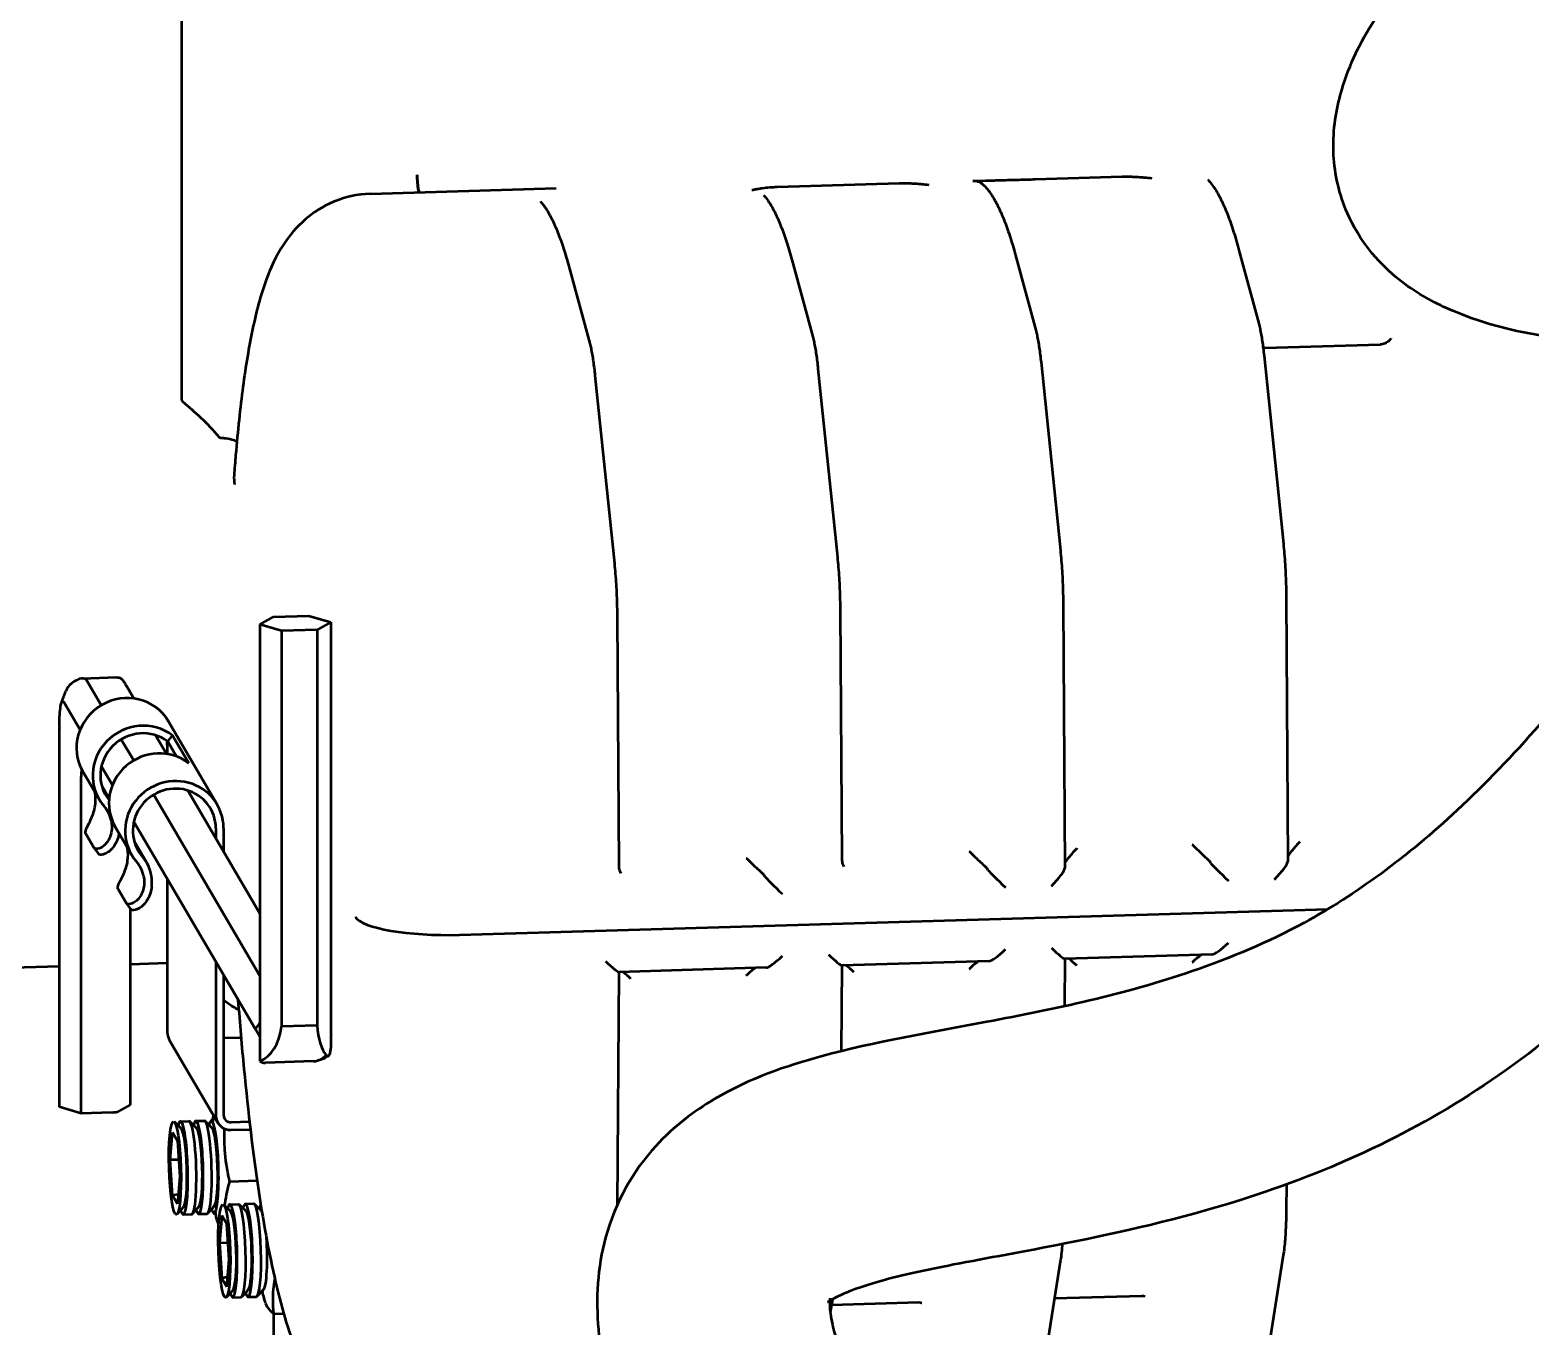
# Model space of a CAD drawing. Header units: inches. Extents: x 11 to 1621, y 11 to 1332.
# Drawn here: x 763.629 to 767.436, y 410.671 to 413.962 of the extents above; entities that cross this region are included whole.
import ezdxf

# ---------------------------------------------------------------- set-up
doc = ezdxf.new("R2010")
doc.units = ezdxf.units.IN
doc.header["$LTSCALE"] = 48
doc.header["$MEASUREMENT"] = 0
doc.layers.add('Visible (ANSI)', color=7, linetype='Continuous', lineweight=50)

msp = doc.modelspace()

# ---------------------------------------------------------------- linework, layer by layer
at = {"layer": 'Visible (ANSI)'}
for p, q in [((764.014888, 413.024996), (764.014888, 414.406442)), ((766.180578, 413.582856), (766.401348, 413.589395)), ((766.618228, 413.581768), (766.618227, 413.581769)), ((764.493091, 413.545894), (764.964745, 413.559862)), ((764.964864, 413.559871), (764.964746, 413.559868)), ((765.525422, 413.563454), (765.835365, 413.572633)), ((766.698356, 413.399769), (766.747853, 413.216189)), ((765.000409, 413.349484), (765.049906, 413.165904)), ((765.566391, 413.366245), (765.615888, 413.182665)), ((766.132374, 413.383007), (766.181871, 413.199427)), ((766.762933, 413.154619), (767.055682, 413.163289)), ((766.761145, 413.134767), (766.810314, 412.657147)), ((765.063198, 413.084482), (765.112367, 412.606861)), ((765.62918, 413.101244), (765.678349, 412.623623)), ((766.195163, 413.118006), (766.244332, 412.640385)), ((766.817391, 412.52033), (766.821793, 411.850796)), ((764.247241, 412.471656), (764.337384, 412.474326)), ((764.337384, 412.474326), (764.392734, 412.458099)), ((765.685427, 412.486807), (765.68957, 411.856442)), ((766.251409, 412.503568), (766.25581, 411.834034)), ((764.212447, 412.45276), (764.247241, 412.471656)), ((764.212447, 412.45276), (764.212447, 411.343485)), ((764.267796, 412.436534), (764.212447, 412.45276)), ((764.35794, 412.439203), (764.267796, 412.436534)), ((764.267796, 412.436534), (764.267796, 411.432046)), ((764.392734, 412.458099), (764.35794, 412.439203)), ((764.35794, 412.439203), (764.35794, 411.434715)), ((764.392734, 412.458099), (764.392734, 411.420301)), ((765.119444, 412.470045), (765.123588, 411.83968)), ((763.762139, 412.315724), (763.848943, 412.318294)), ((763.774408, 412.308903), (763.810343, 412.247501)), ((763.893052, 412.264391), (763.873859, 412.296622)), ((763.756274, 412.184819), (763.716489, 412.252797)), ((763.703642, 412.178846), (763.703642, 411.227493)), ((763.975342, 412.123893), (763.94748, 412.171501)), ((763.979171, 412.155353), (763.991353, 412.170698)), ((764.104337, 411.995632), (763.981005, 412.206366)), ((763.991353, 412.170698), (764.032464, 412.100454)), ((763.861059, 412.160844), (763.892565, 412.107012)), ((763.977664, 412.145852), (763.977664, 412.123553)), ((763.979171, 412.155353), (764.001376, 412.117411)), ((763.758992, 411.211266), (763.758992, 412.066717)), ((763.804653, 412.008851), (763.763542, 412.079096)), ((763.838495, 412.04433), (763.810545, 412.092088)), ((763.83021, 412.010795), (763.81161, 412.042577)), ((763.943281, 412.020355), (764.212447, 411.560438)), ((764.212447, 411.718759), (764.029701, 412.031012)), ((764.199539, 411.427423), (763.892766, 411.951598)), ((763.791317, 411.885985), (763.770762, 411.921107)), ((763.886874, 411.868362), (763.845763, 411.938607)), ((764.100995, 411.935118), (764.100995, 411.909193)), ((764.120512, 411.935696), (764.120512, 411.875845)), ((763.791659, 411.885473), (763.803133, 411.870297)), ((763.925121, 411.848624), (763.893831, 411.902088)), ((765.694542, 411.838181), (765.694536, 411.838191)), ((766.057816, 411.833778), (766.060305, 411.829524)), ((766.626288, 411.846286), (766.623798, 411.85054)), ((763.977664, 411.806536), (763.977664, 411.416993)), ((765.128559, 411.821419), (765.128554, 411.821429)), ((765.491834, 411.817016), (765.494323, 411.812762)), ((763.873538, 411.745496), (763.852983, 411.780618)), ((763.885354, 411.729808), (763.87388, 411.744984)), ((763.883929, 411.731693), (763.883929, 411.232832)), ((764.719568, 411.664461), (766.923208, 411.729722)), ((766.063229, 411.597975), (765.689407, 411.586904)), ((766.255807, 411.603678), (766.254998, 411.483235)), ((766.629211, 411.614737), (766.25539, 411.603666)), ((763.703642, 411.584239), (763.555027, 411.579837)), ((763.977664, 411.592354), (763.883929, 411.589578)), ((764.100995, 411.595802), (764.100995, 411.206259)), ((764.120512, 411.562455), (764.120512, 411.206837)), ((765.123843, 411.570155), (765.119868, 410.9791)), ((765.497246, 411.581213), (765.123425, 411.570142)), ((765.689825, 411.586916), (765.68836, 411.36909)), ((764.212447, 411.405834), (764.199545, 411.427413)), ((764.35794, 411.434715), (764.267796, 411.432046)), ((764.10605, 411.187529), (763.982718, 411.398263)), ((764.164964, 411.403359), (764.120512, 411.402043)), ((764.392734, 411.401386), (764.392734, 411.377204)), ((764.34917, 411.343416), (764.226873, 411.339794)), ((763.758992, 411.211266), (763.703642, 411.227493)), ((763.883929, 411.232832), (763.853484, 411.216298)), ((763.837867, 411.213602), (763.758992, 411.211266)), ((764.013466, 411.171659), (763.995721, 411.189382)), ((764.011202, 411.190899), (764.032717, 411.191536)), ((764.052499, 411.172815), (764.034754, 411.190538)), ((764.050235, 411.192055), (764.07175, 411.192692)), ((764.091533, 411.173971), (764.073787, 411.191694)), ((764.089268, 411.193211), (764.09669, 411.193431)), ((764.186444, 411.189609), (764.140029, 411.188234)), ((763.984812, 411.093455), (763.990996, 411.162846)), ((763.990996, 411.162846), (764.003364, 411.141713)), ((764.003364, 411.141713), (764.009548, 411.051188)), ((764.140029, 411.169054), (764.188694, 411.170495)), ((763.990996, 411.00293), (763.984812, 411.093455)), ((764.006684, 411.09311), (763.984812, 411.093455)), ((764.009548, 411.051188), (764.003364, 410.981797)), ((764.205848, 411.039821), (764.136532, 411.037768)), ((766.817824, 411.030723), (766.817391, 410.96635)), ((764.005477, 411.005502), (763.990996, 411.00293)), ((764.003364, 410.981797), (763.990996, 411.00293)), ((764.019316, 410.974122), (764.002651, 410.95538)), ((764.018195, 410.954782), (764.03971, 410.955419)), ((764.058349, 410.975278), (764.041684, 410.956536)), ((764.057228, 410.955938), (764.078743, 410.956575)), ((764.097383, 410.976434), (764.080717, 410.957692)), ((764.096261, 410.957094), (764.103683, 410.957314)), ((764.116278, 410.952198), (764.110092, 410.882785)), ((764.12865, 410.931058), (764.116278, 410.952198)), ((764.138715, 410.961764), (764.120918, 410.978789)), ((764.136532, 410.980224), (764.158001, 410.98086)), ((764.177748, 410.96292), (764.159952, 410.979945)), ((764.175566, 410.98138), (764.197034, 410.982016)), ((764.216781, 410.964076), (764.198985, 410.981101)), ((764.134836, 410.840506), (764.12865, 410.931058)), ((764.110092, 410.882785), (764.116278, 410.792233)), ((764.132005, 410.881943), (764.110092, 410.882785)), ((764.12865, 410.771093), (764.134836, 410.840506)), ((766.810034, 410.850877), (766.760864, 410.541284)), ((766.244051, 410.834115), (766.194882, 410.524522)), ((764.130862, 410.795923), (764.116278, 410.792233)), ((764.116278, 410.792233), (764.12865, 410.771093)), ((764.144611, 410.762664), (764.127854, 410.744616)), ((764.183645, 410.76382), (764.166887, 410.745772)), ((764.222678, 410.764976), (764.20592, 410.746928)), ((764.143525, 410.744107), (764.164993, 410.744743)), ((764.182558, 410.745263), (764.204027, 410.745899)), ((765.665616, 410.73894), (765.66045, 410.706414)), ((765.663397, 410.724971), (765.885201, 410.73154)), ((766.229379, 410.741733), (766.451183, 410.748301)), ((764.248119, 410.523816), (764.248119, 410.702646)), ((764.248738, 410.702191), (764.273352, 410.70292))]:
    msp.add_line(p, q, dxfattribs=at)
for centre, major_axis, ratio, start_param, end_param in [((766.021936, 413.539948), (0.033976, 0.019886), 0.96608319, 0.16480196, 1.05807782), ((763.616657, 412.035704), (0.152549, 0.278465), 0.19365828, 6.16758577, 6.69768141), ((763.856866, 412.286684), (0.016835, 0.010201), 0.94205703, 6.27622835, 6.28318531), ((763.872274, 412.142731), (0.108732, 0.063635), 0.96603419, 0, 3.14159265), ((763.913384, 412.072486), (-0.108732, -0.063635), 0.96603419, 3.52369071, 6.46098672), ((763.913384, 412.072486), (-0.091742, -0.053692), 0.96603419, 3.52369071, 6.42467489), ((763.954495, 412.002242), (0.108732, 0.063635), 0.96603419, 0.38209806, 3.14159265), ((763.872274, 412.142731), (-0.091742, -0.053692), 0.96603419, 2.62702489, 2.73411312), ((763.842016, 412.042378), (-0.031243, 0.115783), 0.66435792, 1.01936188, 1.18498797), ((763.995606, 411.931997), (0.108732, 0.063635), 0.96603419, 5.76861755, 9.60257937), ((763.709895, 412.005577), (0.074904, 0.043838), 0.96603419, 5.96301645, 6.00425397), ((763.995606, 411.931997), (-0.091742, -0.053692), 0.96603419, 2.62702489, 6.46098672), ((763.751006, 411.935332), (0.074904, 0.043838), 0.96603419, 5.96301645, 6.46098672), ((763.792117, 411.865087), (0.074904, 0.043838), 0.96603419, 5.96301645, 6.00425397), ((763.833227, 411.794843), (0.074904, 0.043838), 0.96603419, 5.96301645, 6.46098672), ((763.833227, 411.794843), (0.091894, 0.053781), 0.96603419, 5.65866476, 6.46098672), ((766.018467, 411.832615), (0.039688, -0.000002), 0.22494261, 0.1309103, 0.23532188), ((766.089688, 411.830339), (-0.029719, 0.000363), 0.25765879, 0.15382454, 0.21101422), ((766.099594, 411.791883), (-0.03961, 0.038202), 0.0253907, 0.2039759, 1.72518217), ((766.216694, 411.795351), (0.038639, 0.040063), 0.15208041, 4.68758156, 6.12879946), ((766.584449, 411.849376), (0.039688, -0.000002), 0.22494261, 0.1309103, 0.23532188), ((766.65567, 411.847101), (-0.029719, 0.000363), 0.25765878, 0.15382453, 0.21101421), ((766.665576, 411.808645), (-0.03961, 0.038202), 0.0253907, 0.2039759, 1.72518217), ((766.782676, 411.812113), (0.038639, 0.040063), 0.15208041, 4.68758156, 6.12879946), ((765.452485, 411.815853), (0.039688, -0.000002), 0.22494261, 0.1309103, 0.23532188), ((765.523706, 411.813577), (-0.029719, 0.000363), 0.25765878, 0.15382453, 0.21101422), ((765.533612, 411.775122), (-0.03961, 0.038202), 0.0253907, 0.2039759, 1.72518217), ((764.688697, 411.717209), (-0.236225, 0.000018), 0.22521848, 0.13107599, 1.70187231), ((766.665576, 411.655201), (-0.03881, -0.039708), 0.20097706, 0.20547346, 1.49789641), ((765.533612, 411.621677), (-0.03881, -0.039708), 0.20097706, 0.20547346, 1.49789641), ((765.650711, 411.625145), (0.03901, -0.038127), 0.07573199, 4.91786244, 6.21028539), ((766.099594, 411.638439), (-0.03881, -0.039708), 0.20097706, 0.20547346, 1.49789641), ((766.216694, 411.641907), (0.03901, -0.038127), 0.07573199, 4.91786244, 6.21028539), ((765.084729, 411.608384), (0.03901, -0.038127), 0.07573199, 4.91786244, 6.21028539), ((764.016697, 411.418149), (-0.033979, -0.019886), 0.96603419, 5.76861755, 6.28318531), ((764.210807, 411.446938), (0.010896, 0.01989), 0.19365828, 3.02599311, 4.51496452), ((764.166147, 411.484528), (-0.038744, 0.143582), 0.66435792, 3.22220884, 4.166965), ((764.421839, 411.492101), (-0.018857, -0.146763), 0.42186405, 5.16763872, 5.90597762), ((764.401432, 411.434615), (0.004573, 0.029109), 0.25419693, 2.12434446, 2.54147132), ((764.401432, 411.39652), (-0.001838, 0.025829), 0.32917229, 0.94076454, 1.35789141), ((764.241552, 411.486761), (0.018857, 0.146763), 0.42186405, 2.97080222, 3.20844345), ((763.835298, 411.217993), (-0.019685, 0), 0.22495105, 1.70169602, 2.74889357), ((764.014698, 411.07284), (-0.003496, 0.118058), 0.12718081, 2.70977526, 6.7150027), ((764.036213, 411.073477), (-0.003496, 0.118058), 0.12718081, 3.14159265, 6.28318531), ((764.053731, 411.073996), (-0.003496, 0.118058), 0.12718081, 2.70977526, 6.7150027), ((764.075247, 411.074633), (-0.003496, 0.118058), 0.12718081, 3.14159265, 6.28318531), ((764.092765, 411.075152), (-0.003496, 0.118058), 0.12718081, 2.70977526, 6.7150027), ((764.140029, 411.207415), (-0.033979, -0.019886), 0.96603419, 5.76861755, 7.33941387), ((764.140029, 411.207415), (-0.016989, -0.009943), 0.96603419, 5.76861755, 7.33941387), ((764.014698, 411.07284), (0.002952, -0.099662), 0.12718081, 0.13396103, 3.00763162), ((764.053731, 411.073996), (0.002952, -0.099662), 0.12718081, 0.13396103, 3.00763162), ((764.092765, 411.075152), (0.002952, -0.099662), 0.12718081, 0.13396103, 3.00763162), ((764.140029, 410.862166), (0.003496, -0.118058), 0.12718081, 5.85717997, 9.8507833), ((764.179062, 410.863322), (0.003496, -0.118058), 0.12718081, 5.85717997, 9.8507833), ((764.140029, 410.862166), (0.002973, -0.100376), 0.12718081, 0.12838511, 3.01320755), ((764.161497, 410.862801), (0.003496, -0.118058), 0.12718081, 0, 3.14159265), ((764.179062, 410.863322), (0.002973, -0.100376), 0.12718081, 0.12838511, 3.01320755), ((764.20053, 410.863957), (0.003496, -0.118058), 0.12718081, 0, 3.14159265), ((764.218095, 410.864478), (-0.002973, 0.100376), 0.12718081, 6.08954392, 6.1548002), ((764.218095, 410.864478), (0.002973, -0.100376), 0.12718081, 0.12838511, 1.88073184)]:
    msp.add_ellipse(centre, major_axis=major_axis, ratio=ratio, start_param=start_param, end_param=end_param, dxfattribs=at)
for centre in [(763.99718, 411.072321), (764.122464, 410.861646)]:
    msp.add_ellipse(centre, major_axis=(-0.003496, 0.118058), ratio=0.12718081, dxfattribs=at)
for points, knots in [([(769.68883, 420.211528), (769.68883, 419.756095), (769.704396, 419.309033), (769.674775, 418.613399), (769.651518, 418.349364), (769.591778, 417.887552), (769.56115, 417.693004), (769.477406, 417.232109), (769.420226, 416.960271), (769.292388, 416.413399), (769.223225, 416.142137), (769.016079, 415.401023), (768.86369, 414.924547), (768.563108, 414.127009), (768.423987, 413.797594), (768.203145, 413.34228), (768.129041, 413.199375), (767.941975, 412.864457), (767.826656, 412.679729), (767.62712, 412.399494), (767.544737, 412.294337), (767.392049, 412.11945), (767.322074, 412.04674), (767.122509, 411.860835), (766.994102, 411.766383), (766.771091, 411.645509), (766.675998, 411.60538), (766.406828, 411.512884), (766.229084, 411.475705), (765.913127, 411.416099), (765.773811, 411.392925), (765.546967, 411.33128), (765.455749, 411.300344), (765.314259, 411.216592), (765.263034, 411.178), (765.159897, 411.065253), (765.113644, 410.983375), (765.069293, 410.819408), (765.064969, 410.740289), (765.079274, 410.578997), (765.099519, 410.495494), (765.156866, 410.326777), (765.193216, 410.241838), (765.2915, 410.03581), (765.358003, 409.911888), (765.560616, 409.553203), (765.711939, 409.304353), (766.043765, 408.749106), (766.225173, 408.439774), (766.469441, 407.966291), (766.550264, 407.795008), (766.703187, 407.415519), (766.761202, 407.214924), (766.78889, 406.979072), (766.789364, 406.912999), (766.774121, 406.779742), (766.752748, 406.719929), (766.695724, 406.625069), (766.667166, 406.589107), (766.594288, 406.518156), (766.549728, 406.483309), (766.427064, 406.406312), (766.342838, 406.365476), (766.096322, 406.273706), (765.916656, 406.229324), (765.539336, 406.169947), (765.346641, 406.151831), (764.850291, 406.129325), (764.535112, 406.134432), (763.77367, 406.180645), (763.321272, 406.234082), (762.67581, 406.337416), (762.465477, 406.375888), (762.094994, 406.451508), (761.932003, 406.488027), (761.531561, 406.585775), (761.311264, 406.648286), (761.021978, 406.744374), (760.927814, 406.779845), (760.808967, 406.831364), (760.771171, 406.849644), (760.74008, 406.866281)], [0, 0, 0, 0, 3.94523031, 3.94523031, 6.39222813, 6.39222813, 8.12306923, 8.12306923, 10.3666949, 10.3666949, 12.42876718, 12.42876718, 15.92862417, 15.92862417, 18.52441728, 18.52441728, 19.77520407, 19.77520407, 21.59567997, 21.59567997, 22.83491115, 22.83491115, 23.86360118, 23.86360118, 25.75516635, 25.75516635, 27.07766519, 27.07766519, 29.42793517, 29.42793517, 31.40055032, 31.40055032, 32.75673095, 32.75673095, 33.53468645, 33.53468645, 34.51942761, 34.51942761, 35.38867693, 35.38867693, 36.32849874, 36.32849874, 37.24441413, 37.24441413, 38.44187964, 38.44187964, 40.52447674, 40.52447674, 42.91698857, 42.91698857, 44.32097132, 44.32097132, 46.2183441, 46.2183441, 47.10414156, 47.10414156, 48.35278649, 48.35278649, 49.1693925, 49.1693925, 49.9953761, 49.9953761, 51.08179577, 51.08179577, 52.75185392, 52.75185392, 54.21670898, 54.21670898, 56.32538313, 56.32538313, 59.19911278, 59.19911278, 60.6461784, 60.6461784, 61.88128585, 61.88128585, 63.89076025, 63.89076025, 65.14221253, 65.14221253, 65.89721778, 65.89721778, 65.89721778, 65.89721778]), ([(770.279872, 419.997708), (770.283127, 419.623193), (770.291947, 419.23898), (770.263666, 418.574794), (770.239382, 418.297527), (770.175557, 417.799508), (770.140856, 417.580521), (770.046994, 417.070435), (769.983869, 416.774696), (769.84085, 416.173463), (769.762136, 415.87157), (769.518458, 415.024603), (769.33395, 414.472036), (769.004577, 413.65771), (768.879521, 413.377457), (768.594529, 412.810162), (768.43224, 412.526956), (768.151605, 412.114127), (768.041077, 411.967911), (767.830537, 411.723129), (767.732243, 411.620722), (767.536341, 411.44208), (767.439387, 411.364342), (767.24029, 411.22831), (767.137713, 411.170017), (766.923998, 411.068496), (766.812345, 411.02637), (766.545531, 410.941843), (766.393736, 410.908013), (766.15268, 410.860294), (766.057228, 410.843514), (765.90217, 410.813255), (765.839334, 410.799564), (765.724455, 410.767793), (765.680782, 410.748467), (765.655519, 410.732673), (765.653008, 410.731322), (765.652898, 410.731812)], [0.63357144, 0.63357144, 0.63357144, 0.63357144, 3.94523031, 3.94523031, 6.35584174, 6.35584174, 8.20866383, 8.20866383, 10.55946679, 10.55946679, 12.77354015, 12.77354015, 16.69943918, 16.69943918, 18.84950214, 18.84950214, 21.27881714, 21.27881714, 22.75214041, 22.75214041, 23.95834898, 23.95834898, 25.06076189, 25.06076189, 26.13555491, 26.13555491, 27.32018426, 27.32018426, 29.04677162, 29.04677162, 30.33884648, 30.33884648, 31.43969749, 31.43969749, 32.83427378, 32.83427378, 33.44506584, 33.44506584, 33.44506584, 33.44506584]), ([(768.087986, 413.126599), (767.918964, 413.139227), (767.746906, 413.148787), (767.460966, 413.183759), (767.343597, 413.200304), (767.177199, 413.277615), (767.136071, 413.301), (767.049144, 413.373509), (767.002821, 413.427504), (766.951587, 413.544375), (766.940491, 413.596196), (766.934807, 413.700518), (766.942672, 413.751268), (766.973443, 413.865769), (767.001885, 413.922156), (767.10398, 414.091705), (767.194856, 414.194776), (767.470341, 414.480602), (767.680064, 414.670412), (768.197617, 415.139741), (768.516001, 415.428382), (768.962676, 415.890117), (769.110886, 416.05517), (769.241242, 416.219429)], [50.19581675, 50.19581675, 50.19581675, 50.19581675, 51.98671673, 51.98671673, 53.44364576, 53.44364576, 53.89705684, 53.89705684, 54.39965956, 54.39965956, 54.75584535, 54.75584535, 55.18060811, 55.18060811, 55.84903374, 55.84903374, 57.32218205, 57.32218205, 59.57051944, 59.57051944, 62.39293046, 62.39293046, 63.91617494, 63.91617494, 63.91617494, 63.91617494]), ([(764.612078, 413.594366), (764.61207, 413.591571), (764.61211, 413.588847), (764.612326, 413.581532), (764.612572, 413.577028), (764.613295, 413.568047), (764.613786, 413.563769), (764.614931, 413.556378), (764.615582, 413.553367), (764.616455, 413.550586), (764.616652, 413.550036), (764.61685, 413.549559)], [-0.190143771, -0.190143771, -0.190143771, -0.190143771, -0.169215472, -0.169215472, -0.134238743, -0.134238743, -0.095199823, -0.095199823, -0.054878264, -0.054878264, -0.043249401, -0.043249401, -0.043249401, -0.043249401]), ([(764.617017, 413.549564), (764.616741, 413.550175), (764.616467, 413.550928), (764.615536, 413.553999), (764.614902, 413.556989), (764.613772, 413.564349), (764.613283, 413.568651), (764.612636, 413.576748), (764.612428, 413.580256), (764.612148, 413.587356), (764.612075, 413.59088), (764.612078, 413.594366)], [0.037906732, 0.037906732, 0.037906732, 0.037906732, 0.054051623, 0.054051623, 0.093505934, 0.093505934, 0.132614572, 0.132614572, 0.160099939, 0.160099939, 0.187049708, 0.187049708, 0.187049708, 0.187049708]), ([(766.021862, 413.578307), (766.03304, 413.578659), (766.043756, 413.578989), (766.05856, 413.579432), (766.062283, 413.579542), (766.071, 413.579798), (766.07595, 413.579941), (766.087723, 413.580278), (766.094416, 413.580466), (766.114541, 413.581024), (766.127815, 413.581383), (766.152472, 413.582055), (766.167126, 413.582458), (766.180578, 413.582857)], [0.000002436, 0.000002436, 0.000002436, 0.000002436, 0.085916177, 0.085916177, 0.114451851, 0.114451851, 0.152509901, 0.152509901, 0.204366181, 0.204366181, 0.305891927, 0.305891927, 0.412150344, 0.412150344, 0.412150344, 0.412150344]), ([(766.401348, 413.589395), (766.407642, 413.58958), (766.414154, 413.589622), (766.420884, 413.589513), (766.424249, 413.589459), (766.427669, 413.589367), (766.431143, 413.589234), (766.43288, 413.589167), (766.43463, 413.589091), (766.436395, 413.589004), (766.437277, 413.58896), (766.438162, 413.588914), (766.439051, 413.588865), (766.439496, 413.588841), (766.439941, 413.588816), (766.440387, 413.58879), (766.44061, 413.588777), (766.440834, 413.588764), (766.441057, 413.588751), (766.441281, 413.588737), (766.441561, 413.58872), (766.441728, 413.58871), (766.4444, 413.588548), (766.447217, 413.588354), (766.450179, 413.588124), (766.45166, 413.58801), (766.453177, 413.587886), (766.45473, 413.587753), (766.455507, 413.587687), (766.456293, 413.587618), (766.457088, 413.587547), (766.457485, 413.587512), (766.457885, 413.587476), (766.458287, 413.587439), (766.458588, 413.587411), (766.458891, 413.587383), (766.459195, 413.587355), (766.459932, 413.587287), (766.46008, 413.587273), (766.460491, 413.587233), (766.463753, 413.586923), (766.469033, 413.586397), (766.476332, 413.585607)], [0, 0, 0, 0, 0.25, 0.25, 0.25, 0.375, 0.375, 0.375, 0.4375, 0.4375, 0.4375, 0.46875, 0.46875, 0.46875, 0.484375, 0.484375, 0.484375, 0.4921875, 0.4921875, 0.4921875, 0.5, 0.5, 0.5, 0.625, 0.625, 0.625, 0.6875, 0.6875, 0.6875, 0.71875, 0.71875, 0.71875, 0.734375, 0.734375, 0.734375, 0.74609375, 0.74609375, 0.74609375, 0.774483517, 0.774483517, 0.774483517, 0.999999998, 0.999999998, 0.999999998, 0.999999998]), ([(766.618228, 413.581768), (766.625325, 413.574519), (766.631509, 413.566388), (766.643161, 413.548313), (766.648611, 413.538349), (766.659179, 413.516372), (766.664289, 413.504359), (766.674313, 413.478182), (766.679224, 413.464019), (766.688899, 413.433518), (766.693661, 413.417181), (766.698356, 413.399769)], [1.478978802, 1.478978802, 1.478978802, 1.478978802, 1.549702185, 1.549702185, 1.620425567, 1.620425567, 1.69114895, 1.69114895, 1.761872332, 1.761872332, 1.832595715, 1.832595715, 1.832595715, 1.832595715]), ([(768.553833, 407.004076), (768.554145, 407.004089), (768.551698, 407.002894), (768.525039, 406.996327), (768.466673, 406.989292), (768.308758, 406.996119), (768.202406, 407.011692), (767.924858, 407.086539), (767.748858, 407.164512), (767.502455, 407.35034), (767.416514, 407.443926), (767.324106, 407.611668), (767.298955, 407.674656), (767.260829, 407.831522), (767.251741, 407.9295), (767.266648, 408.123208), (767.281487, 408.209646), (767.336914, 408.419278), (767.380547, 408.544378), (767.5323, 408.911129), (767.664075, 409.169996), (768.009464, 409.788262), (768.235524, 410.155319), (768.607555, 410.761973), (768.755479, 411.003947), (769.056396, 411.522497), (769.203934, 411.795028), (769.384357, 412.206391), (769.439715, 412.355481), (769.497456, 412.581459), (769.512471, 412.660652), (769.531362, 412.858825), (769.526618, 412.979661), (769.466665, 413.179473), (769.426688, 413.259479), (769.327313, 413.38824), (769.271906, 413.438869), (769.13855, 413.534332), (769.058806, 413.573747), (768.977503, 413.605016)], [19.82949525, 19.82949525, 19.82949525, 19.82949525, 20.24047091, 20.24047091, 21.92502638, 21.92502638, 23.89393909, 23.89393909, 26.88152526, 26.88152526, 29.10323552, 29.10323552, 30.28325754, 30.28325754, 31.72937544, 31.72937544, 32.72417782, 32.72417782, 33.872428, 33.872428, 35.87572098, 35.87572098, 38.4602647, 38.4602647, 40.19646691, 40.19646691, 42.29887313, 42.29887313, 43.57018983, 43.57018983, 44.26731924, 44.26731924, 45.30825339, 45.30825339, 46.00206059, 46.00206059, 46.63390438, 46.63390438, 47.45232978, 47.45232978, 47.45232978, 47.45232978]), ([(764.493091, 413.545894), (764.460227, 413.544921), (764.427939, 413.537235), (764.370853, 413.513422), (764.34716, 413.4971), (764.304093, 413.460015), (764.288021, 413.439491), (764.25215, 413.386409), (764.239669, 413.356813), (764.214099, 413.287156), (764.203651, 413.246829), (764.184841, 413.157499), (764.176824, 413.108784), (764.162623, 413.002033), (764.156484, 412.944062), (764.149833, 412.865175), (764.148491, 412.848185), (764.147214, 412.830906)], [4.941172292, 4.941172292, 4.941172292, 4.941172292, 4.989819234, 4.989819234, 5.043926672, 5.043926672, 5.116061761, 5.116061761, 5.24825344, 5.24825344, 5.425583908, 5.425583908, 5.602914376, 5.602914376, 5.780244844, 5.780244844, 5.827824632, 5.827824632, 5.827824632, 5.827824632]), ([(765.461467, 413.555552), (765.463626, 413.555999), (765.465771, 413.556439), (765.468981, 413.557093), (765.470601, 413.557416), (765.472521, 413.557787), (765.473349, 413.557945), (765.473903, 413.558049), (765.474141, 413.558094), (765.476997, 413.558629), (765.479456, 413.559058), (765.483022, 413.55964), (765.484774, 413.559915), (765.486765, 413.56021), (765.487748, 413.56035), (765.488166, 413.560409), (765.488444, 413.560448), (765.488536, 413.560461), (765.500613, 413.562134), (765.512847, 413.563081), (765.525422, 413.563454)], [0, 0, 0, 0, 0.125, 0.125, 0.1875, 0.21875, 0.234375, 0.234375, 0.25, 0.25, 0.375, 0.375, 0.4375, 0.46875, 0.484375, 0.4921875, 0.4921875, 0.5, 0.5, 1, 1, 1, 1]), ([(765.491303, 413.542773), (765.497654, 413.535462), (765.503336, 413.527367), (765.514148, 413.50948), (765.519264, 413.499678), (765.52922, 413.478203), (765.534054, 413.466529), (765.543551, 413.441232), (765.548211, 413.427609), (765.557399, 413.398396), (765.561926, 413.382807), (765.566391, 413.366245)], [1.496250403, 1.496250403, 1.496250403, 1.496250403, 1.563519466, 1.563519466, 1.630788528, 1.630788528, 1.69805759, 1.69805759, 1.765326652, 1.765326652, 1.832595715, 1.832595715, 1.832595715, 1.832595715]), ([(765.835365, 413.572633), (765.84166, 413.572818), (765.848172, 413.572861), (765.854902, 413.572752), (765.858267, 413.572697), (765.861686, 413.572605), (765.86516, 413.572472), (765.866897, 413.572406), (765.868648, 413.572329), (765.870412, 413.572242), (765.871294, 413.572198), (765.87218, 413.572152), (765.873069, 413.572103), (765.873513, 413.572079), (765.873959, 413.572054), (765.874405, 413.572028), (765.874628, 413.572015), (765.874851, 413.572002), (765.875075, 413.571989), (765.875298, 413.571976), (765.875579, 413.571959), (765.875746, 413.571949), (765.878418, 413.571787), (765.881234, 413.571592), (765.884196, 413.571363), (765.885677, 413.571248), (765.887194, 413.571124), (765.888748, 413.570992), (765.889525, 413.570925), (765.890311, 413.570856), (765.891105, 413.570785), (765.891503, 413.57075), (765.891903, 413.570714), (765.892305, 413.570677), (765.892606, 413.57065), (765.892909, 413.570622), (765.893213, 413.570593), (765.893949, 413.570525), (765.894098, 413.570511), (765.894508, 413.570472), (765.89777, 413.570161), (765.903051, 413.569635), (765.91035, 413.568845)], [0, 0, 0, 0, 0.25, 0.25, 0.25, 0.375, 0.375, 0.375, 0.4375, 0.4375, 0.4375, 0.46875, 0.46875, 0.46875, 0.484375, 0.484375, 0.484375, 0.4921875, 0.4921875, 0.4921875, 0.5, 0.5, 0.5, 0.625, 0.625, 0.625, 0.6875, 0.6875, 0.6875, 0.71875, 0.71875, 0.71875, 0.734375, 0.734375, 0.734375, 0.74609375, 0.74609375, 0.74609375, 0.774483517, 0.774483517, 0.774483517, 0.999999998, 0.999999998, 0.999999998, 0.999999998]), ([(766.050369, 413.566879), (766.057765, 413.559668), (766.064143, 413.551529), (766.076114, 413.5334), (766.081687, 413.523384), (766.092479, 413.501241), (766.097688, 413.489113), (766.107901, 413.462632), (766.112902, 413.44828), (766.122751, 413.417325), (766.127597, 413.400722), (766.132374, 413.383007)], [1.472819171, 1.472819171, 1.472819171, 1.472819171, 1.544774479, 1.544774479, 1.616729788, 1.616729788, 1.688685097, 1.688685097, 1.760640406, 1.760640406, 1.832595715, 1.832595715, 1.832595715, 1.832595715]), ([(764.924623, 413.526807), (764.931072, 413.519502), (764.936822, 413.511401), (764.94775, 413.493483), (764.952912, 413.483657), (764.962954, 413.462107), (764.967827, 413.450384), (764.977398, 413.424959), (764.982094, 413.411259), (764.991351, 413.381862), (764.995911, 413.366166), (765.000409, 413.349484)], [1.493797186, 1.493797186, 1.493797186, 1.493797186, 1.561556892, 1.561556892, 1.629316598, 1.629316598, 1.697076303, 1.697076303, 1.764836009, 1.764836009, 1.832595715, 1.832595715, 1.832595715, 1.832595715]), ([(766.181871, 413.199427), (766.183002, 413.195232), (766.184058, 413.190815), (766.186077, 413.181461), (766.187037, 413.176527), (766.188878, 413.166135), (766.189758, 413.160679), (766.19144, 413.149273), (766.192242, 413.143324), (766.193764, 413.130982), (766.194485, 413.124589), (766.195163, 413.118006)], [1.832595715, 1.832595715, 1.832595715, 1.832595715, 1.944296787, 1.944296787, 2.055997859, 2.055997859, 2.167698931, 2.167698931, 2.279400003, 2.279400003, 2.391101075, 2.391101075, 2.391101075, 2.391101075]), ([(766.747853, 413.216189), (766.748984, 413.211994), (766.75004, 413.207577), (766.752059, 413.198223), (766.75302, 413.193289), (766.754861, 413.182897), (766.755741, 413.177441), (766.757422, 413.166035), (766.758224, 413.160086), (766.759746, 413.147743), (766.760467, 413.141351), (766.761145, 413.134767)], [1.832595715, 1.832595715, 1.832595715, 1.832595715, 1.944296787, 1.944296787, 2.055997859, 2.055997859, 2.167698931, 2.167698931, 2.279400003, 2.279400003, 2.391101075, 2.391101075, 2.391101075, 2.391101075]), ([(765.049906, 413.165904), (765.051037, 413.161709), (765.052094, 413.157291), (765.054112, 413.147938), (765.055073, 413.143003), (765.056914, 413.132612), (765.057794, 413.127155), (765.059475, 413.115749), (765.060277, 413.1098), (765.0618, 413.097458), (765.06252, 413.091065), (765.063198, 413.084482)], [1.832595715, 1.832595715, 1.832595715, 1.832595715, 1.944296787, 1.944296787, 2.055997859, 2.055997859, 2.167698931, 2.167698931, 2.279400003, 2.279400003, 2.391101075, 2.391101075, 2.391101075, 2.391101075]), ([(765.615888, 413.182665), (765.617019, 413.178471), (765.618076, 413.174053), (765.620094, 413.1647), (765.621055, 413.159765), (765.622896, 413.149373), (765.623776, 413.143917), (765.625458, 413.132511), (765.626259, 413.126562), (765.627782, 413.11422), (765.628503, 413.107827), (765.62918, 413.101244)], [1.832595715, 1.832595715, 1.832595715, 1.832595715, 1.944296787, 1.944296787, 2.055997859, 2.055997859, 2.167698931, 2.167698931, 2.279400003, 2.279400003, 2.391101075, 2.391101075, 2.391101075, 2.391101075]), ([(767.08305, 413.17858), (767.08305, 413.17858), (767.082942, 413.178333), (767.082048, 413.176823), (767.080912, 413.174849), (767.075614, 413.170059), (767.072482, 413.167732), (767.064506, 413.164458), (767.060137, 413.163421), (767.055682, 413.163289)], [1.091593948, 1.091593948, 1.091593948, 1.091593948, 1.143593924, 1.143593924, 1.234113878, 1.234113878, 1.294182531, 1.294182531, 1.342013008, 1.342013008, 1.342013008, 1.342013008]), ([(764.016572, 413.018868), (764.016502, 413.018931), (764.016434, 413.018998), (764.016305, 413.019138), (764.016244, 413.019211), (764.016117, 413.019374), (764.016052, 413.019465), (764.015905, 413.019694), (764.015825, 413.019835), (764.015582, 413.020322), (764.015438, 413.020704), (764.015201, 413.021555), (764.015108, 413.022023), (764.014979, 413.02297), (764.014937, 413.023438), (764.014897, 413.024276), (764.014888, 413.024629), (764.014888, 413.024996)], [-0.1207114751, -0.1207114751, -0.1207114751, -0.1207114751, -0.1165952926, -0.1165952926, -0.1126432268, -0.1126432268, -0.1081591512, -0.1081591512, -0.102033803, -0.102033803, -0.0883540187, -0.0883540187, -0.0747870554, -0.0747870554, -0.0631620128, -0.0631620128, -0.0551992406, -0.0551992406, -0.0551992406, -0.0551992406]), ([(764.016572, 413.018868), (764.031917, 413.005094), (764.047361, 412.991905), (764.078504, 412.962613), (764.093686, 412.946992), (764.10932, 412.92793)], [0.000001, 0.000001, 0.000001, 0.000001, 0.90107091, 0.90107091, 1.80608596, 1.80608596, 1.80608596, 1.80608596]), ([(766.761807, 408.677014), (766.802588, 408.796149), (766.851181, 408.917151), (766.981631, 409.211376), (767.069225, 409.386369), (767.324439, 409.862147), (767.506054, 410.167666), (767.990633, 410.964265), (768.298209, 411.451882), (768.609443, 412.0283), (768.6817, 412.172816), (768.79407, 412.429023), (768.835546, 412.542196), (768.873115, 412.680806), (768.881644, 412.720251), (768.890757, 412.777925), (768.89308, 412.798746), (768.896131, 412.845283), (768.895461, 412.868271), (768.892036, 412.898948), (768.889914, 412.909073), (768.885328, 412.925213), (768.882926, 412.930611), (768.876312, 412.942857), (768.87015, 412.951718), (768.822086, 412.986053), (768.779137, 413.008226), (768.716169, 413.029622), (768.711123, 413.031281), (768.705977, 413.03292)], [33.26209794, 33.26209794, 33.26209794, 33.26209794, 34.17357292, 34.17357292, 35.44138542, 35.44138542, 37.57079069, 37.57079069, 41.04319512, 41.04319512, 42.29892058, 42.29892058, 43.48747136, 43.48747136, 44.02369307, 44.02369307, 44.37266553, 44.37266553, 44.89409116, 44.89409116, 45.2773853, 45.2773853, 45.70456338, 45.70456338, 46.63640091, 46.63640091, 47.63174968, 47.63174968, 47.71656181, 47.71656181, 47.71656181, 47.71656181]), ([(764.120921, 412.925147), (764.118084, 412.925048), (764.11567, 412.925097), (764.111806, 412.925927), (764.110342, 412.926685), (764.10932, 412.92793)], [-0.121409392, -0.121409392, -0.121409392, -0.121409392, -0.059769857, -0.059769857, -0.000001, -0.000001, -0.000001, -0.000001]), ([(764.120921, 412.925147), (764.127773, 412.925385), (764.134857, 412.924348), (764.146007, 412.921106), (764.150202, 412.919528), (764.154395, 412.917594)], [0.000001, 0.000001, 0.000001, 0.000001, 0.148309241, 0.148309241, 0.236129553, 0.236129553, 0.236129553, 0.236129553]), ([(764.147215, 412.830912), (764.146678, 412.823638), (764.147146, 412.816036), (764.148674, 412.808293), (764.148691, 412.808207), (764.148708, 412.808121)], [0.2519264904, 0.2519264904, 0.2519264904, 0.2519264904, 0.337100928, 0.337100928, 0.3380561419, 0.3380561419, 0.3380561419, 0.3380561419]), ([(766.244332, 412.640385), (766.245182, 412.632123), (766.245965, 412.623561), (766.247385, 412.605981), (766.248022, 412.596962), (766.24914, 412.578629), (766.249621, 412.569313), (766.250419, 412.550554), (766.250736, 412.54111), (766.2512, 412.522264), (766.251348, 412.512863), (766.251409, 412.503568)], [2.391101075, 2.391101075, 2.391101075, 2.391101075, 2.53128138, 2.53128138, 2.671461684, 2.671461684, 2.811641989, 2.811641989, 2.951822294, 2.951822294, 3.092002598, 3.092002598, 3.092002598, 3.092002598]), ([(766.810314, 412.657147), (766.811164, 412.648885), (766.811947, 412.640323), (766.813367, 412.622742), (766.814004, 412.613724), (766.815122, 412.59539), (766.815603, 412.586075), (766.816401, 412.567316), (766.816718, 412.557872), (766.817183, 412.539026), (766.81733, 412.529625), (766.817391, 412.52033)], [2.391101075, 2.391101075, 2.391101075, 2.391101075, 2.53128138, 2.53128138, 2.671461684, 2.671461684, 2.811641989, 2.811641989, 2.951822294, 2.951822294, 3.092002598, 3.092002598, 3.092002598, 3.092002598]), ([(765.112367, 412.606861), (765.113218, 412.598599), (765.114, 412.590037), (765.11542, 412.572457), (765.116057, 412.563439), (765.117175, 412.545105), (765.117656, 412.53579), (765.118454, 412.51703), (765.118771, 412.507586), (765.119236, 412.488741), (765.119383, 412.47934), (765.119444, 412.470045)], [2.391101075, 2.391101075, 2.391101075, 2.391101075, 2.53128138, 2.53128138, 2.671461684, 2.671461684, 2.811641989, 2.811641989, 2.951822294, 2.951822294, 3.092002598, 3.092002598, 3.092002598, 3.092002598]), ([(765.678349, 412.623623), (765.6792, 412.615361), (765.679983, 412.606799), (765.681403, 412.589219), (765.682039, 412.580201), (765.683157, 412.561867), (765.683638, 412.552552), (765.684436, 412.533792), (765.684753, 412.524348), (765.685218, 412.505503), (765.685365, 412.496101), (765.685427, 412.486807)], [2.391101075, 2.391101075, 2.391101075, 2.391101075, 2.53128138, 2.53128138, 2.671461684, 2.671461684, 2.811641989, 2.811641989, 2.951822294, 2.951822294, 3.092002598, 3.092002598, 3.092002598, 3.092002598]), ([(763.848948, 412.318294), (763.851068, 412.318356), (763.853224, 412.318067), (763.85644, 412.31709), (763.857599, 412.316613), (763.85962, 412.315549), (763.860508, 412.314987), (763.862076, 412.313812), (763.86278, 412.313198), (763.863767, 412.31222), (763.864111, 412.311848), (763.864702, 412.311168), (763.864945, 412.310864), (763.865288, 412.31042), (763.865409, 412.310256), (763.865674, 412.309891), (763.865782, 412.309734), (763.866094, 412.309279), (763.86622, 412.309082), (763.866754, 412.308256), (763.867155, 412.30761), (763.869004, 412.304618), (763.87101, 412.301327), (763.873701, 412.296885)], [0.000014313, 0.000014313, 0.000014313, 0.000014313, 0.016181947, 0.016181947, 0.025670254, 0.025670254, 0.033672544, 0.033672544, 0.040855403, 0.040855403, 0.045207642, 0.045207642, 0.049877918, 0.049877918, 0.0540376, 0.0540376, 0.061060212, 0.061060212, 0.07791273, 0.07791273, 0.12842992, 0.12842992, 0.245909387, 0.245909387, 0.245909387, 0.245909387]), ([(763.703791, 412.190483), (763.704101, 412.2024), (763.704348, 412.213939), (763.705425, 412.232078), (763.706122, 412.239122), (763.708009, 412.250014), (763.709153, 412.253595), (763.711954, 412.257804), (763.713684, 412.257604), (763.715046, 412.255268)], [0, 0, 0, 0, 0.093988099, 0.093988099, 0.171664013, 0.171664013, 0.249329006, 0.249329006, 0.34371396, 0.34371396, 0.34371396, 0.34371396]), ([(763.70904, 412.252615), (763.710831, 412.257538), (763.712623, 412.262462), (763.71531, 412.269847), (763.716206, 412.272309), (763.71755, 412.276001), (763.717998, 412.277232), (763.718669, 412.279078), (763.718893, 412.279694), (763.719131, 412.280347), (763.719145, 412.280386), (763.719407, 412.281104), (763.719749, 412.28203), (763.720052, 412.28283)], [0, 0, 0, 0, 0.0471914054, 0.0471914054, 0.0707871082, 0.0707871082, 0.0825849595, 0.0825849595, 0.0884838852, 0.0884838852, 0.0888525681, 0.0888525681, 0.0953699784, 0.0953699784, 0.0953699784, 0.0953699784]), ([(763.716489, 412.252797), (763.716228, 412.253243), (763.715977, 412.253672), (763.715496, 412.254496), (763.715266, 412.254891), (763.715046, 412.255268)], [-0.0304567069, -0.0304567069, -0.0304567069, -0.0304567069, -0.0152288688, -0.0152288688, -0.000001, -0.000001, -0.000001, -0.000001]), ([(763.703791, 412.190483), (763.703741, 412.188552), (763.703704, 412.186616), (763.703654, 412.182737), (763.703642, 412.180793), (763.703642, 412.178846)], [-0.0304557855, -0.0304557855, -0.0304557855, -0.0304557855, -0.0152278774, -0.0152278774, 0, 0, 0, 0]), ([(763.770762, 411.921107), (763.769371, 411.923483), (763.769791, 411.927301), (763.774033, 411.937869), (763.777791, 411.944709), (763.783661, 411.956885), (763.785913, 411.96183), (763.789995, 411.972456), (763.791802, 411.978143), (763.79609, 411.996022), (763.796959, 412.009548), (763.794588, 412.023047), (763.794458, 412.023731), (763.794321, 412.024413)], [-0.443384246, -0.443384246, -0.443384246, -0.443384246, -0.362224364, -0.362224364, -0.281064481, -0.281064481, -0.23881093, -0.23881093, -0.196557379, -0.196557379, -0.09827869, -0.09827869, -0.093019394, -0.093019394, -0.093019394, -0.093019394]), ([(763.835432, 411.954168), (763.835569, 411.953486), (763.835698, 411.952804), (763.83805, 411.939337), (763.83697, 411.926171), (763.831424, 411.910442), (763.829074, 411.905682), (763.823563, 411.897499), (763.82042, 411.894075), (763.811792, 411.886613), (763.805649, 411.883847), (763.796075, 411.882391), (763.792707, 411.88361), (763.791317, 411.885985)], [0.093019394, 0.093019394, 0.093019394, 0.093019394, 0.09827869, 0.09827869, 0.196557379, 0.196557379, 0.23881093, 0.23881093, 0.281064481, 0.281064481, 0.362224364, 0.362224364, 0.443384246, 0.443384246, 0.443384246, 0.443384246]), ([(763.855274, 411.922344), (763.854689, 411.918788), (763.853911, 411.915312), (763.851209, 411.906036), (763.848675, 411.899933), (763.842452, 411.88915), (763.838777, 411.884476), (763.831785, 411.877433), (763.828149, 411.874628), (763.821102, 411.870453), (763.817696, 411.869077), (763.80907, 411.866993), (763.804968, 411.867901), (763.803135, 411.870297)], [0.206423564, 0.206423564, 0.206423564, 0.206423564, 0.23429879, 0.23429879, 0.283450231, 0.283450231, 0.332601673, 0.332601673, 0.379987726, 0.379987726, 0.42737378, 0.42737378, 0.516083514, 0.516083514, 0.516083514, 0.516083514]), ([(763.852983, 411.780618), (763.851373, 411.783369), (763.85224, 411.787963), (763.856596, 411.797728), (763.858517, 411.801478), (763.862783, 411.809949), (763.865123, 411.814674), (763.869372, 411.824413), (763.871486, 411.829807), (763.874987, 411.841136), (763.876354, 411.847074), (763.878669, 411.862774), (763.878608, 411.873591), (763.876543, 411.883924)], [0.88686293, 0.88686293, 0.88686293, 0.88686293, 0.980848406, 0.980848406, 1.027841143, 1.027841143, 1.074833881, 1.074833881, 1.117304527, 1.117304527, 1.159775172, 1.159775172, 1.238302717, 1.238302717, 1.238302717, 1.238302717]), ([(766.013141, 411.876043), (766.0132, 411.875987), (766.013259, 411.875932), (766.020502, 411.869099), (766.027798, 411.862248), (766.039548, 411.851201), (766.044111, 411.846906), (766.050633, 411.840758), (766.053069, 411.838458), (766.05579, 411.835891), (766.056523, 411.8352), (766.057062, 411.834694)], [-0.368006772, -0.368006772, -0.368006772, -0.368006772, -0.367494929, -0.367494929, -0.305266782, -0.305266782, -0.256991442, -0.256991442, -0.22105202, -0.22105202, -0.203066707, -0.203066707, -0.203066707, -0.203066707]), ([(766.286373, 411.884135), (766.286316, 411.884076), (766.286259, 411.884017), (766.279244, 411.876762), (766.272658, 411.869499), (766.262905, 411.857816), (766.259434, 411.853283), (766.256511, 411.848924), (766.256101, 411.848293), (766.25572, 411.847684)], [-0.000627429, -0.000627429, -0.000627429, -0.000627429, 0, 0, 0.076280561, 0.076280561, 0.13545748, 0.13545748, 0.145839909, 0.145839909, 0.145839909, 0.145839909]), ([(766.623044, 411.851456), (766.622505, 411.851962), (766.621772, 411.852652), (766.619051, 411.85522), (766.616615, 411.85752), (766.610094, 411.863668), (766.60553, 411.867963), (766.59378, 411.879009), (766.586485, 411.885861), (766.579241, 411.892693), (766.579182, 411.892749), (766.579123, 411.892805)], [0.203066707, 0.203066707, 0.203066707, 0.203066707, 0.22105202, 0.22105202, 0.256991442, 0.256991442, 0.305266782, 0.305266782, 0.367494929, 0.367494929, 0.368006772, 0.368006772, 0.368006772, 0.368006772]), ([(766.852356, 411.900897), (766.852299, 411.900838), (766.852241, 411.900778), (766.845227, 411.893524), (766.838641, 411.886261), (766.828887, 411.874578), (766.825417, 411.870045), (766.822493, 411.865686), (766.822083, 411.865054), (766.821703, 411.864446)], [-0.000627429, -0.000627429, -0.000627429, -0.000627429, 0, 0, 0.076280561, 0.076280561, 0.135457481, 0.135457481, 0.14583991, 0.14583991, 0.14583991, 0.14583991]), ([(765.123588, 411.83968), (765.123616, 411.835507), (765.124355, 411.83135), (765.126472, 411.8254), (765.127425, 411.823357), (765.128554, 411.821429)], [0, 0, 0, 0, 0.0339006267, 0.0339006267, 0.0526762031, 0.0526762031, 0.0526762031, 0.0526762031]), ([(765.447158, 411.859281), (765.447217, 411.859226), (765.447276, 411.85917), (765.45452, 411.852337), (765.461816, 411.845486), (765.473566, 411.834439), (765.478129, 411.830144), (765.48465, 411.823997), (765.487086, 411.821696), (765.489808, 411.819129), (765.49054, 411.818438), (765.491079, 411.817933)], [-0.368006772, -0.368006772, -0.368006772, -0.368006772, -0.367494929, -0.367494929, -0.305266782, -0.305266782, -0.256991442, -0.256991442, -0.22105202, -0.22105202, -0.203066707, -0.203066707, -0.203066707, -0.203066707]), ([(765.68957, 411.856442), (765.689598, 411.852269), (765.690337, 411.848111), (765.692454, 411.842162), (765.693407, 411.840119), (765.694536, 411.838191)], [0, 0, 0, 0, 0.0339006267, 0.0339006267, 0.0526762031, 0.0526762031, 0.0526762031, 0.0526762031]), ([(763.917653, 411.813679), (763.919718, 411.803348), (763.91967, 411.792717), (763.916653, 411.778217), (763.914906, 411.772927), (763.910316, 411.76346), (763.907486, 411.75929), (763.901555, 411.752424), (763.89815, 411.749517), (763.891447, 411.745211), (763.888154, 411.743806), (763.879381, 411.741588), (763.875148, 411.742745), (763.873538, 411.745496)], [0.535423144, 0.535423144, 0.535423144, 0.535423144, 0.613950689, 0.613950689, 0.656421334, 0.656421334, 0.69889198, 0.69889198, 0.745884717, 0.745884717, 0.792877455, 0.792877455, 0.88686293, 0.88686293, 0.88686293, 0.88686293]), ([(763.938153, 411.786566), (763.937554, 411.781364), (763.93656, 411.776292), (763.93343, 411.765546), (763.930897, 411.759443), (763.924673, 411.748661), (763.920999, 411.743987), (763.914006, 411.736944), (763.91037, 411.734138), (763.903323, 411.729963), (763.899917, 411.728588), (763.891291, 411.726504), (763.887189, 411.727412), (763.885356, 411.729808)], [-0.850067464, -0.850067464, -0.850067464, -0.850067464, -0.809992985, -0.809992985, -0.760841543, -0.760841543, -0.711690102, -0.711690102, -0.664304048, -0.664304048, -0.616917994, -0.616917994, -0.528208261, -0.528208261, -0.528208261, -0.528208261]), ([(766.286373, 411.586408), (766.286316, 411.58646), (766.286259, 411.586513), (766.279244, 411.592954), (766.272658, 411.598593), (766.266691, 411.603264), (766.266226, 411.603625), (766.265772, 411.603973)], [-0.3680067723, -0.3680067723, -0.3680067723, -0.3680067723, -0.3674949287, -0.3674949287, -0.3052667819, -0.3052667819, -0.2998901685, -0.2998901685, -0.2998901685, -0.2998901685]), ([(766.579123, 411.595077), (766.579182, 411.595134), (766.579241, 411.59519), (766.586485, 411.602053), (766.59378, 411.608103), (766.600969, 411.613164), (766.601533, 411.613555), (766.602091, 411.613934)], [-0.0006274286, -0.0006274286, -0.0006274286, -0.0006274286, 0, 0, 0.076280561, 0.076280561, 0.0828713259, 0.0828713259, 0.0828713259, 0.0828713259]), ([(765.154409, 411.552884), (765.154352, 411.552937), (765.154294, 411.552989), (765.14728, 411.559431), (765.140694, 411.56507), (765.134727, 411.569741), (765.134262, 411.570101), (765.133807, 411.57045)], [-0.3680067726, -0.3680067726, -0.3680067726, -0.3680067726, -0.367494929, -0.367494929, -0.3052667819, -0.3052667819, -0.2998901685, -0.2998901685, -0.2998901685, -0.2998901685]), ([(765.447158, 411.561554), (765.447217, 411.56161), (765.447276, 411.561666), (765.45452, 411.56853), (765.461816, 411.57458), (765.469004, 411.579641), (765.469569, 411.580031), (765.470126, 411.58041)], [-0.0006274286, -0.0006274286, -0.0006274286, -0.0006274286, 0, 0, 0.0762805611, 0.0762805611, 0.082871326, 0.082871326, 0.082871326, 0.082871326]), ([(765.720391, 411.569646), (765.720334, 411.569698), (765.720277, 411.569751), (765.713262, 411.576192), (765.706676, 411.581831), (765.700709, 411.586503), (765.700244, 411.586863), (765.699789, 411.587212)], [-0.3680067724, -0.3680067724, -0.3680067724, -0.3680067724, -0.3674949288, -0.3674949288, -0.3052667819, -0.3052667819, -0.2998901685, -0.2998901685, -0.2998901685, -0.2998901685]), ([(766.013141, 411.578316), (766.0132, 411.578372), (766.013259, 411.578428), (766.020502, 411.585291), (766.027798, 411.591341), (766.034986, 411.596402), (766.035551, 411.596793), (766.036108, 411.597172)], [-0.0006274286, -0.0006274286, -0.0006274286, -0.0006274286, 0, 0, 0.0762805608, 0.0762805608, 0.0828713257, 0.0828713257, 0.0828713257, 0.0828713257]), ([(764.15915, 411.474193), (764.154282, 411.476519), (764.149516, 411.47905), (764.136314, 411.486797), (764.128162, 411.492485), (764.120512, 411.498773)], [3.618265122, 3.618265122, 3.618265122, 3.618265122, 3.701838171, 3.701838171, 3.855631962, 3.855631962, 3.855631962, 3.855631962]), ([(764.157192, 411.499781), (764.161707, 411.439651), (764.166721, 411.380926), (764.182872, 411.213353), (764.19529, 411.109949), (764.22317, 410.923684), (764.238515, 410.841025), (764.273215, 410.697191), (764.29056, 410.637593), (764.334994, 410.547281), (764.351854, 410.515963), (764.399813, 410.467306), (764.414477, 410.454411), (764.460008, 410.424147), (764.496446, 410.407133), (764.554784, 410.39821), (764.570572, 410.397201), (764.586327, 410.397668)], [0.57144973, 0.57144973, 0.57144973, 0.57144973, 0.71104674, 0.71104674, 0.98317997, 0.98317997, 1.2553132, 1.2553132, 1.52744642, 1.52744642, 1.66351303, 1.66351303, 1.70974838, 1.70974838, 1.77625803, 1.77625803, 1.79957965, 1.79957965, 1.79957965, 1.79957965]), ([(764.381638, 411.358439), (764.38238, 411.357621), (764.383179, 411.357052), (764.384854, 411.356564), (764.385729, 411.356645), (764.387404, 411.357575), (764.388192, 411.358346), (764.389643, 411.360564), (764.390286, 411.361946), (764.391355, 411.365153), (764.391768, 411.366888), (764.392307, 411.370129), (764.392473, 411.371565), (764.392686, 411.374416), (764.392734, 411.375823), (764.392734, 411.377204)], [-0.102351975, -0.102351975, -0.102351975, -0.102351975, -0.084827681, -0.084827681, -0.067323322, -0.067323322, -0.051465855, -0.051465855, -0.036268721, -0.036268721, -0.021819762, -0.021819762, -0.010803933, -0.010803933, -0.000001, -0.000001, -0.000001, -0.000001]), ([(764.34917, 411.343416), (764.350692, 411.343461), (764.352271, 411.343623), (764.357254, 411.344471), (764.360754, 411.345546), (764.367099, 411.348359), (764.369984, 411.349936), (764.373974, 411.352564), (764.375121, 411.353373), (764.37683, 411.354664), (764.3774, 411.355109), (764.37855, 411.356034), (764.37913, 411.356516), (764.380308, 411.357521), (764.380905, 411.358047), (764.381503, 411.358585)], [0.00999736, 0.00999736, 0.00999736, 0.00999736, 0.036880122, 0.036880122, 0.092870068, 0.092870068, 0.13846908, 0.13846908, 0.156986396, 0.156986396, 0.166293517, 0.166293517, 0.175838186, 0.175838186, 0.185714775, 0.185714775, 0.185714775, 0.185714775]), ([(764.136532, 411.037768), (764.136202, 411.039112), (764.135878, 411.040457), (764.129382, 411.067976), (764.125634, 411.09462), (764.122814, 411.135906), (764.122508, 411.153966), (764.123292, 411.172268)], [-3.463714979, -3.463714979, -3.463714979, -3.463714979, -3.453716152, -3.453716152, -3.259306011, -3.259306011, -3.124410132, -3.124410132, -3.124410132, -3.124410132]), ([(764.12403, 410.975813), (764.125724, 410.994315), (764.129456, 411.014591), (764.135878, 411.035683), (764.136202, 411.036726), (764.136532, 411.037768)], [-3.256974007, -3.256974007, -3.256974007, -3.256974007, -3.06489587, -3.06489587, -3.054897043, -3.054897043, -3.054897043, -3.054897043]), ([(764.099147, 410.957179), (764.100043, 410.953554), (764.101045, 410.94968), (764.102731, 410.943547), (764.103294, 410.941545), (764.103897, 410.939464)], [7.5504867598, 7.5504867598, 7.5504867598, 7.5504867598, 7.6009693443, 7.6009693443, 7.6241892171, 7.6241892171, 7.6241892171, 7.6241892171]), ([(766.817391, 410.96635), (766.81733, 410.957248), (766.817182, 410.948311), (766.816714, 410.930923), (766.816394, 410.922473), (766.815584, 410.906198), (766.815094, 410.898374), (766.813946, 410.883465), (766.813287, 410.876381), (766.811797, 410.863023), (766.810966, 410.85675), (766.810034, 410.850877)], [3.191182709, 3.191182709, 3.191182709, 3.191182709, 3.331363014, 3.331363014, 3.471543318, 3.471543318, 3.611723623, 3.611723623, 3.751903927, 3.751903927, 3.892084232, 3.892084232, 3.892084232, 3.892084232]), ([(764.103915, 410.939464), (764.104681, 410.936806), (764.105828, 410.93421), (764.10758, 410.931217), (764.107897, 410.930702), (764.108232, 410.930183)], [-3.344095423, -3.344095423, -3.344095423, -3.344095423, -3.259306011, -3.259306011, -3.241837841, -3.241837841, -3.241837841, -3.241837841]), ([(766.248919, 410.879348), (766.248797, 410.877599), (766.248669, 410.875869), (766.247963, 410.866704), (766.247305, 410.85962), (766.245815, 410.846261), (766.244984, 410.839988), (766.244051, 410.834115)], [3.579549801, 3.579549801, 3.579549801, 3.579549801, 3.611723623, 3.611723623, 3.751903927, 3.751903927, 3.892084232, 3.892084232, 3.892084232, 3.892084232]), ([(764.248738, 410.702191), (764.248593, 410.70322), (764.248453, 410.704249), (764.245735, 410.725312), (764.245636, 410.745722), (764.247301, 410.764406), (764.24805, 410.772811), (764.249221, 410.781589), (764.250844, 410.79055)], [-0.204408968, -0.204408968, -0.204408968, -0.204408968, -0.194410141, -0.194410141, 0, 0, 0, 0.087459005, 0.087459005, 0.087459005, 0.087459005]), ([(765.659629, 410.742347), (765.659623, 410.742338), (765.659384, 410.741261), (765.658852, 410.73547), (765.658617, 410.730271), (765.659529, 410.711849), (765.661358, 410.696135), (765.669293, 410.658855), (765.674519, 410.638999), (765.689388, 410.592479), (765.699106, 410.565647), (765.727839, 410.494047), (765.749041, 410.446516), (765.814122, 410.311511), (765.863907, 410.217433), (766.028906, 409.921623), (766.162359, 409.699835), (766.480005, 409.169958), (766.668655, 408.853939), (766.960615, 408.306755), (767.073145, 408.076522), (767.216925, 407.71885), (767.262504, 407.588654), (767.342787, 407.298087), (767.37202, 407.138571), (767.379131, 406.898421), (767.374828, 406.816689), (767.342413, 406.618205), (767.304466, 406.506424), (767.198411, 406.307965), (767.131958, 406.220622), (766.969441, 406.057616), (766.870922, 405.984563), (766.625605, 405.841641), (766.47295, 405.7786), (766.064945, 405.65278), (765.795455, 405.605181), (765.259417, 405.552731), (764.997297, 405.543283), (764.348383, 405.54866), (763.954456, 405.57504), (763.322524, 405.643397), (763.081931, 405.67572), (762.618912, 405.748354), (762.396198, 405.788458), (761.996463, 405.86902), (761.817155, 405.908878), (761.366154, 406.018603), (761.114681, 406.090268), (760.886891, 406.167885), (760.868453, 406.174282), (760.850365, 406.180676)], [34.58663068, 34.58663068, 34.58663068, 34.58663068, 34.90590298, 34.90590298, 35.27393105, 35.27393105, 35.80028438, 35.80028438, 36.23233358, 36.23233358, 36.66906616, 36.66906616, 37.29181646, 37.29181646, 38.29644182, 38.29644182, 40.21466526, 40.21466526, 42.60595358, 42.60595358, 44.33050504, 44.33050504, 45.33370403, 45.33370403, 46.59653851, 46.59653851, 47.25190829, 47.25190829, 48.20469982, 48.20469982, 49.11797102, 49.11797102, 50.14617604, 50.14617604, 51.47502929, 51.47502929, 53.45553275, 53.45553275, 55.1719226, 55.1719226, 57.59043233, 57.59043233, 59.09418779, 59.09418779, 60.56246349, 60.56246349, 61.85785135, 61.85785135, 64.03227254, 64.03227254, 64.22775972, 64.22775972, 64.22775972, 64.22775972]), ([(764.227246, 410.728731), (764.228013, 410.726072), (764.22916, 410.723476), (764.230612, 410.720995), (764.233942, 410.715304), (764.239514, 410.709128), (764.247899, 410.702808), (764.248316, 410.7025), (764.248738, 410.702191)], [-0.084789412, -0.084789412, -0.084789412, -0.084789412, 0, 0, 0, 0.194410141, 0.194410141, 0.204408968, 0.204408968, 0.204408968, 0.204408968]), ([(765.885201, 410.73154), (765.88821, 410.731629), (765.891038, 410.730791), (765.892722, 410.730007), (765.892963, 410.729844), (765.892963, 410.729844)], [4.4836056617, 4.4836056617, 4.4836056617, 4.4836056617, 4.547296796, 4.547296796, 4.5748107528, 4.5748107528, 4.5748107528, 4.5748107528]), ([(766.451183, 410.748301), (766.454193, 410.748391), (766.45702, 410.747552), (766.458704, 410.746769), (766.458945, 410.746606), (766.458945, 410.746606)], [4.4836056617, 4.4836056617, 4.4836056617, 4.4836056617, 4.547296796, 4.547296796, 4.5748107528, 4.5748107528, 4.5748107528, 4.5748107528])]:
    msp.add_open_spline(points, degree=3, knots=knots, dxfattribs=at)
for points in [[(766.762933, 413.154619), (766.761576, 413.154579), (766.760217, 413.154617), (766.758884, 413.15473)], [(763.73457, 412.302486), (763.727938, 412.297391), (763.723078, 412.290829), (763.72005, 412.282827)], [(763.873859, 412.296622), (763.873829, 412.296673), (763.873798, 412.296724), (763.873768, 412.296775)], [(764.358188, 411.344862), (764.358003, 411.344823), (764.357851, 411.344786), (764.357731, 411.344753)], [(764.387002, 411.357379), (764.37862, 411.35154), (764.369311, 411.34743), (764.359715, 411.345229)], [(764.381503, 411.358585), (764.381548, 411.358537), (764.381593, 411.358488), (764.381638, 411.358439)], [(764.094837, 411.206688), (764.093789, 411.201829), (764.092915, 411.197404), (764.092155, 411.193296)], [(764.21298, 410.967712), (764.213544, 410.971407), (764.21419, 410.975359), (764.214959, 410.979662)], [(764.227229, 410.72873), (764.223373, 410.74205), (764.220991, 410.75227), (764.219099, 410.761121)]]:
    msp.add_open_spline(points, degree=3, dxfattribs=at)

doc.saveas('drawing.dxf')
